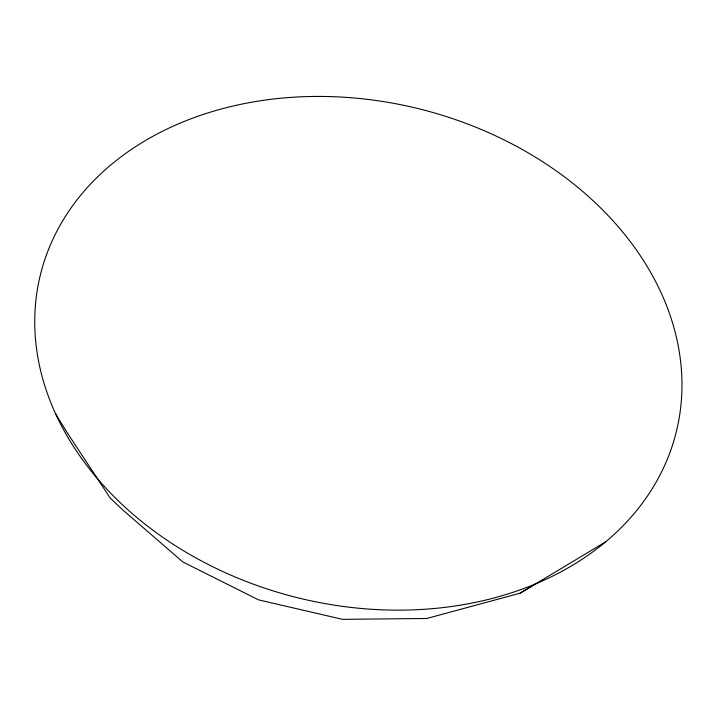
<?xml version="1.0" encoding="UTF-8"?>
<svg xmlns="http://www.w3.org/2000/svg" width="716" height="716" viewBox="0 0 716 716"><rect width="100%" height="100%" fill="white"/><g stroke="black" fill="none" stroke-linecap="round" stroke-linejoin="round"><path stroke-width="1.07" d="M55.615 413.83L67.241 432.768L110.201 498.067L122.517 509.702L182.831 561.953L258.512 599.865L342.543 619.34L426.727 618.49L520.013 593.224L605.629 541.851M520.013 593.224L536.007 583.683M95.908 476.829A327.498 251.889 13.9 0 0 653.547 486.549A327.498 251.889 13.9 0 0 325.61 96.49A327.498 251.889 13.9 0 0 95.908 476.829"/></g></svg>
